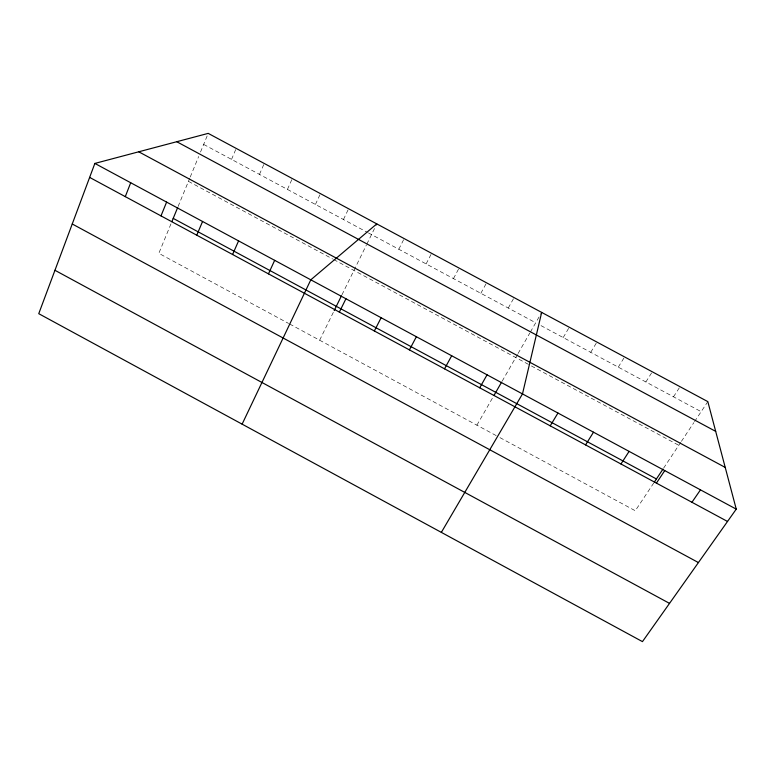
<?xml version="1.0" encoding="UTF-8"?>
<svg xmlns="http://www.w3.org/2000/svg" width="775" height="775" viewBox="0 0 775 775"><rect width="100%" height="100%" fill="white"/><g stroke="black" fill="none" stroke-linecap="round" stroke-linejoin="round"><path stroke-width="0.58" stroke-dasharray="3.88 2.91" d="M170.955 223.878L158.827 253.328L288.629 323.456M178.105 206.489L189.778 178.124M190.224 177.049L198.7 156.453M200.502 152.074L208.204 133.377M231.551 159.388L236.201 148.412M259.47 174.394L264.246 163.477M287.428 189.41L292.32 178.55M315.425 204.455L320.443 193.643M343.461 219.509L348.595 208.756M319.649 340.215L333.676 311.657M341.959 294.8L366.313 245.2M366.837 244.144L376.253 224.963M398.805 249.24L404.172 238.593M426.114 263.917L431.607 253.318M453.462 278.603L459.071 268.073M480.849 293.308L486.564 282.836M508.264 308.043L514.106 297.61M476.896 425.175L492.793 397.498M502.181 381.155L517.506 354.485M518.087 353.478L529.8 333.076M530.391 332.049L541.076 313.449M563.202 337.551L569.276 327.234M590.724 352.334L596.915 342.075M618.276 367.137L624.592 356.936M645.866 381.959L652.298 371.806M673.494 396.8L680.043 386.706M653.761 482.97L635.287 510.754L499.003 437.119M663.603 468.148L680.76 442.341M681.409 441.363L693.867 422.617M694.536 421.619L707.827 401.624M203.66 144.412L367.369 232.355M368.406 232.907L535.709 322.787M540.998 325.626L701.152 411.661M188.451 181.36L332.64 258.976M333.705 259.548L530.342 365.383M531.379 365.945L678.803 445.296M289.666 324.018L497.947 436.548"/><path stroke-width="1.16" d="M541.667 312.412L522.486 393.913L441.353 532.377M94.86 163.428L38.75 313.681L642.456 641.623L736.25 509.136L707.827 401.624L208.204 133.377L94.86 163.428L736.25 509.136M125.288 196.627L130.704 182.745M160.997 215.886L166.606 202.101M171.856 221.679L177.659 207.574M196.763 235.183L202.566 221.476M232.587 254.5L238.584 240.889M268.47 273.856L274.66 260.342M242.12 424.148L310.804 279.823L376.776 223.888M334.199 310.591L341.446 295.847M339.353 312.093L345.941 298.762M374.354 330.973L381.135 317.731M409.413 349.883L416.378 336.728M444.53 368.823L451.689 355.764M479.706 387.8L487.058 374.819M493.985 395.434L501.599 382.172M550.221 425.833L557.961 413.036M585.561 444.898L593.505 432.198M620.969 463.993L629.106 451.379M654.42 481.972L662.954 469.137M656.425 483.116L664.756 470.599M691.939 502.278L700.474 489.858M176.758 141.718L715.693 431.375M138.744 151.793L725.226 467.422M173.213 218.385L656.415 478.969M89.648 177.407L727.522 521.468M72.249 223.985L698.42 562.563M54.957 270.291L669.523 603.386"/></g></svg>
